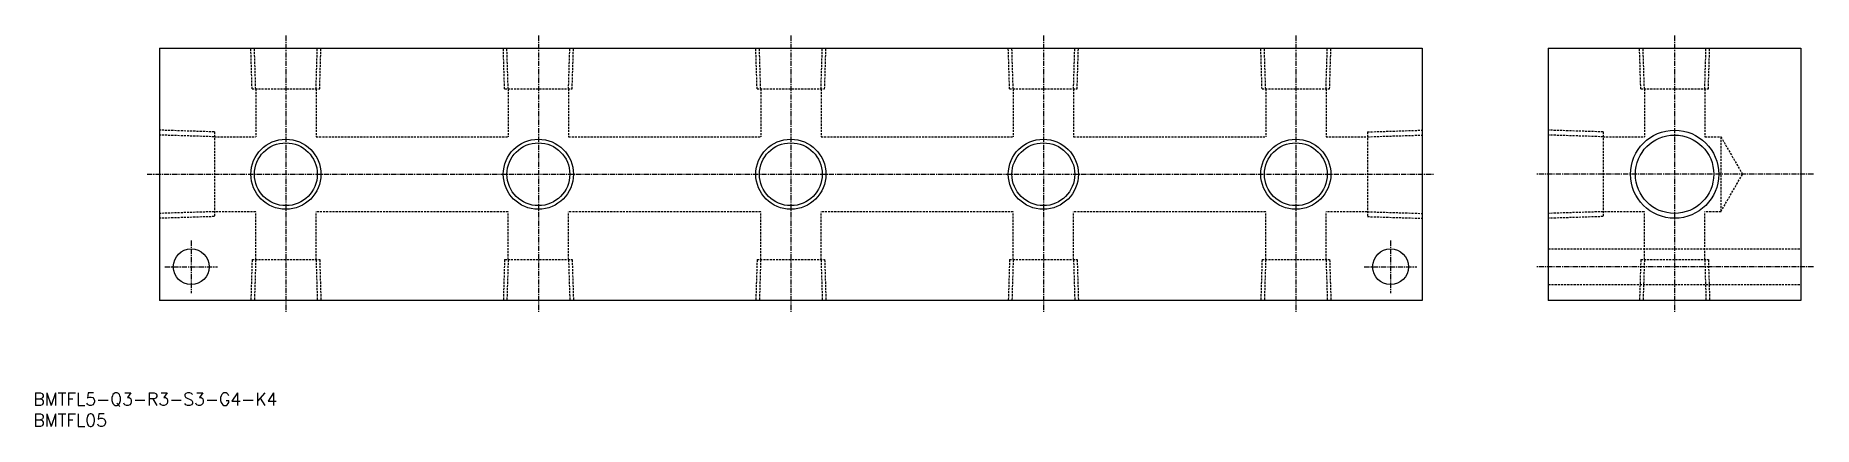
# Model space of a CAD drawing. Extents: x 1 to 423, y 0 to 93.
import ezdxf

# ---------------------------------------------------------------- set-up
doc = ezdxf.new("R2010")
doc.units = 0
doc.linetypes.add('CENTER', pattern=[2, 1.25, -0.25, 0.25, -0.25])
doc.linetypes.add('DASHED', pattern=[0.75, 0.5, -0.25])
doc.layers.get('0').update_dxf_attribs({"linetype": 'CONTINUOUS'})
doc.layers.add('CENTER', color=1, linetype='CENTER')
doc.styles.get("Standard").update_dxf_attribs({"font": 'txt.shx'})

# ---------------------------------------------------------------- blocks, each defined once
blk = doc.blocks.new('*U17')
at = {"color": 7, "linetype": 'CONTINUOUS'}
blk.add_text('BMTFL05', height=3, dxfattribs=at).set_placement((0, 0))
blk = doc.blocks.new('*U18')
at = {"color": 7, "linetype": 'CONTINUOUS'}
blk.add_text('BMTFL5-Q3-R3-S3-G4-K4', height=3, dxfattribs=at).set_placement((0, 5))

msp = doc.modelspace()

# ---------------------------------------------------------------- linework, layer by layer
at = {"color": 7, "linetype": 'CONTINUOUS'}
for p, q in [((30, 90), (330, 90)), ((30, 90), (30, 30)), ((330, 90), (330, 30)), ((360, 90), (360, 30)), ((360, 90), (420, 90)), ((420, 90), (420, 30)), ((330, 30), (30, 30)), ((420, 30), (360, 30))]:
    msp.add_line(p, q, dxfattribs=at)
at = {"color": 3, "linetype": 'DASHED'}
for p, q in [((51.97, 80.3), (51.67, 90)), ((52.83, 80.3), (52.52, 90)), ((67.17, 80.3), (67.47, 90)), ((68.03, 80.3), (68.33, 90)), ((111.97, 80.3), (111.67, 90)), ((112.83, 80.3), (112.52, 90)), ((127.17, 80.3), (127.47, 90)), ((128.03, 80.3), (128.33, 90)), ((171.97, 80.3), (171.67, 90)), ((172.83, 80.3), (172.52, 90)), ((187.17, 80.3), (187.47, 90)), ((188.03, 80.3), (188.33, 90)), ((231.97, 80.3), (231.67, 90)), ((232.83, 80.3), (232.53, 90)), ((247.17, 80.3), (247.47, 90)), ((248.03, 80.3), (248.33, 90)), ((291.97, 80.3), (291.67, 90)), ((292.83, 80.3), (292.52, 90)), ((307.17, 80.3), (307.48, 90)), ((308.03, 80.3), (308.33, 90)), ((381.97, 80.3), (381.67, 90)), ((382.83, 80.3), (382.52, 90)), ((397.17, 80.3), (397.47, 90)), ((398.03, 80.3), (398.33, 90)), ((51.97, 80.3), (68.03, 80.3)), ((52.83, 80.3), (52.83, 68.91)), ((67.17, 80.3), (67.17, 68.91)), ((111.97, 80.3), (128.03, 80.3)), ((112.83, 80.3), (112.83, 68.91)), ((127.17, 80.3), (127.17, 68.91)), ((171.97, 80.3), (188.03, 80.3)), ((172.83, 80.3), (172.83, 68.91)), ((187.17, 80.3), (187.17, 68.91)), ((231.97, 80.3), (248.03, 80.3)), ((232.83, 80.3), (232.83, 68.91)), ((247.17, 80.3), (247.17, 68.91)), ((291.97, 80.3), (308.03, 80.3)), ((292.83, 80.3), (292.83, 68.91)), ((307.17, 80.3), (307.17, 68.91)), ((381.97, 80.3), (398.03, 80.3)), ((382.83, 80.3), (382.83, 68.91)), ((397.17, 80.3), (397.17, 68.91)), ((43, 70.07), (30, 70.48)), ((43, 68.91), (30, 69.32)), ((43, 70.07), (43, 49.93)), ((43, 68.91), (52.83, 68.91)), ((67.17, 68.91), (112.83, 68.91)), ((127.17, 68.91), (172.83, 68.91)), ((187.17, 68.91), (232.83, 68.91)), ((247.17, 68.91), (292.83, 68.91)), ((307.17, 68.91), (317, 68.91)), ((317, 70.07), (330, 70.48)), ((317, 70.07), (317, 49.93)), ((317, 68.91), (330, 69.32)), ((373, 70.07), (360, 70.48)), ((373, 68.91), (360, 69.32)), ((373, 70.07), (373, 49.93)), ((373, 68.91), (382.83, 68.91)), ((397.17, 68.91), (401, 68.91)), ((401, 68.91), (406.14, 60)), ((401, 68.91), (401, 51.09)), ((401, 51.09), (406.14, 60)), ((43, 51.09), (30, 50.68)), ((52.83, 51.09), (43, 51.09)), ((52.83, 39.7), (52.83, 51.09)), ((67.17, 39.7), (67.17, 51.09)), ((112.83, 51.09), (67.17, 51.09)), ((112.83, 39.7), (112.83, 51.09)), ((127.17, 39.7), (127.17, 51.09)), ((172.83, 51.09), (127.17, 51.09)), ((172.83, 39.7), (172.83, 51.09)), ((187.17, 39.7), (187.17, 51.09)), ((232.83, 51.09), (187.17, 51.09)), ((232.83, 39.7), (232.83, 51.09)), ((292.83, 51.09), (247.17, 51.09)), ((247.17, 39.7), (247.17, 51.09)), ((292.83, 39.7), (292.83, 51.09)), ((317, 51.09), (307.17, 51.09)), ((307.17, 39.7), (307.17, 51.09)), ((317, 51.09), (330, 50.68)), ((373, 51.09), (360, 50.68)), ((382.83, 51.09), (373, 51.09)), ((382.83, 39.7), (382.83, 51.09)), ((397.17, 39.7), (397.17, 51.09)), ((401, 51.09), (397.17, 51.09)), ((43, 49.93), (30, 49.52)), ((317, 49.93), (330, 49.52)), ((373, 49.93), (360, 49.52)), ((360, 42.25), (420, 42.25)), ((51.97, 39.7), (51.67, 30)), ((51.97, 39.7), (68.03, 39.7)), ((52.83, 39.7), (52.52, 30)), ((67.17, 39.7), (67.47, 30)), ((68.03, 39.7), (68.33, 30)), ((111.97, 39.7), (111.67, 30)), ((111.97, 39.7), (128.03, 39.7)), ((112.83, 39.7), (112.52, 30)), ((127.17, 39.7), (127.47, 30)), ((128.03, 39.7), (128.33, 30)), ((171.97, 39.7), (171.67, 30)), ((171.97, 39.7), (188.03, 39.7)), ((172.83, 39.7), (172.52, 30)), ((187.17, 39.7), (187.47, 30)), ((188.03, 39.7), (188.33, 30)), ((231.97, 39.7), (231.67, 30)), ((231.97, 39.7), (248.03, 39.7)), ((232.83, 39.7), (232.53, 30)), ((247.17, 39.7), (247.47, 30)), ((248.03, 39.7), (248.33, 30)), ((291.97, 39.7), (291.67, 30)), ((291.97, 39.7), (308.03, 39.7)), ((292.83, 39.7), (292.52, 30)), ((307.17, 39.7), (307.48, 30)), ((308.03, 39.7), (308.33, 30)), ((381.97, 39.7), (381.67, 30)), ((381.97, 39.7), (398.03, 39.7)), ((382.83, 39.7), (382.52, 30)), ((397.17, 39.7), (397.47, 30)), ((398.03, 39.7), (398.33, 30)), ((360, 33.75), (420, 33.75))]:
    msp.add_line(p, q, dxfattribs=at)
at = {"color": 3, "linetype": 'CONTINUOUS'}
for centre, radius in [((60, 60), 8.33), ((120, 60), 8.33), ((180, 60), 8.33), ((240, 60), 8.33), ((300, 60), 8.33), ((390, 60), 9.32)]:
    msp.add_circle(centre, radius, dxfattribs=at)
at = {"color": 7, "linetype": 'CONTINUOUS'}
for centre, radius in [((390, 60), 10.48), ((60, 60), 7.47), ((120, 60), 7.47), ((180, 60), 7.47), ((240, 60), 7.47), ((300, 60), 7.47), ((37.5, 38), 4.25), ((322.5, 38), 4.25)]:
    msp.add_circle(centre, radius, dxfattribs=at)
at = {"layer": 'CENTER'}
for p, q in [((60, 93), (60, 27)), ((120, 93), (120, 27)), ((180, 93), (180, 27)), ((240, 93), (240, 27)), ((300, 93), (300, 27)), ((390, 93), (390, 27)), ((27, 60), (333, 60)), ((423, 60), (357, 60)), ((37.5, 44.25), (37.5, 31.75)), ((322.5, 44.25), (322.5, 31.75)), ((31.25, 38), (43.75, 38)), ((316.25, 38), (328.75, 38)), ((423, 38), (357, 38))]:
    msp.add_line(p, q, dxfattribs=at)

# ---------------------------------------------------------------- block references
at = {"color": 7, "linetype": 'CONTINUOUS'}
for name in ['*U18', '*U17']:
    msp.add_blockref(name, (0, 0), dxfattribs=at)

doc.saveas('drawing.dxf')
